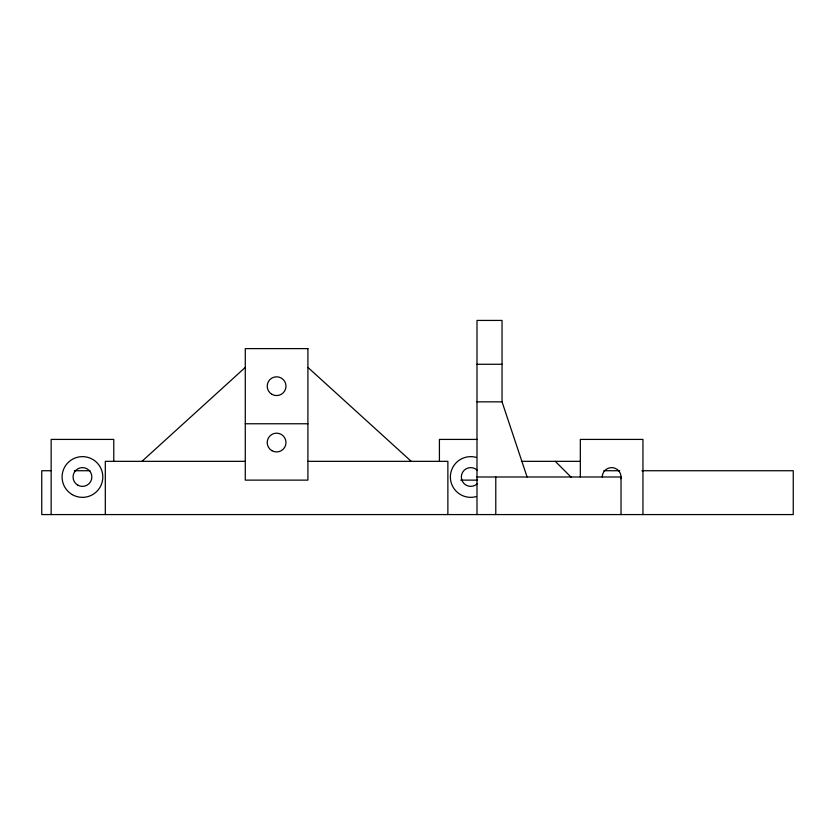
<?xml version="1.0" encoding="UTF-8"?>
<svg xmlns="http://www.w3.org/2000/svg" width="835" height="835" viewBox="0 0 835 835"><rect width="100%" height="100%" fill="white"/><g stroke="black" fill="none" stroke-linecap="round" stroke-linejoin="round"><path stroke-width="1.25" d="M141.95 461.337L245.281 367.4M476.994 364.269L502.044 364.269M476.994 401.844L502.044 401.844L527.094 476.994M245.281 423.762L307.906 423.762M477.255 439.419L439.419 439.419L439.419 461.337M245.281 461.337L105.314 461.337L105.314 514.569M307.906 461.337L447.873 461.337L447.873 514.569M521.395 461.337L580.325 461.337M50.883 470.731L41.75 470.731L41.75 514.569L793.25 514.569L793.25 470.731L641.906 470.731M74.367 470.731L90.023 470.731M603.799 470.731L619.727 470.731M476.994 476.994L621.031 476.994L621.031 514.569M460.753 480.125L477.547 480.125M307.906 367.4L411.237 461.337M555.275 461.337L571.38 477.443M642.95 514.569L642.95 439.419L580.325 439.419L580.325 476.921M502.044 401.844L502.044 320.431L476.994 320.431L476.994 514.569M495.781 476.994L495.781 514.569M113.769 461.337L113.769 439.419L51.144 439.419L51.144 514.569M602.244 476.994A9.394 9.394 0 0 1 612.493 467.642A9.394 9.394 0 0 1 620.875 478.705M477.37 483.632A9.394 9.394 0 0 1 464.093 483.632A9.394 9.394 0 0 1 464.093 470.355A9.394 9.394 0 0 1 477.37 470.355M476.336 496.564A20.353 20.353 0 0 1 450.378 476.994A20.353 20.353 0 0 1 476.336 457.423M307.906 348.613L245.281 348.613L245.281 480.125L307.906 480.125L307.906 348.613M77.759 485.125A9.394 9.394 0 0 0 91.85 476.994A9.394 9.394 0 0 0 77.759 468.863A9.394 9.394 0 0 0 77.759 485.125M271.897 394.318A9.394 9.394 0 0 0 285.988 386.188A9.394 9.394 0 0 0 271.897 378.057A9.394 9.394 0 0 0 271.897 394.318M271.897 450.681A9.394 9.394 0 0 0 285.988 442.55A9.394 9.394 0 0 0 271.897 434.419A9.394 9.394 0 0 0 271.897 450.681M72.28 494.623A20.353 20.353 0 0 0 102.809 476.994A20.353 20.353 0 0 0 72.28 459.365A20.353 20.353 0 0 0 72.28 494.623"/></g></svg>
